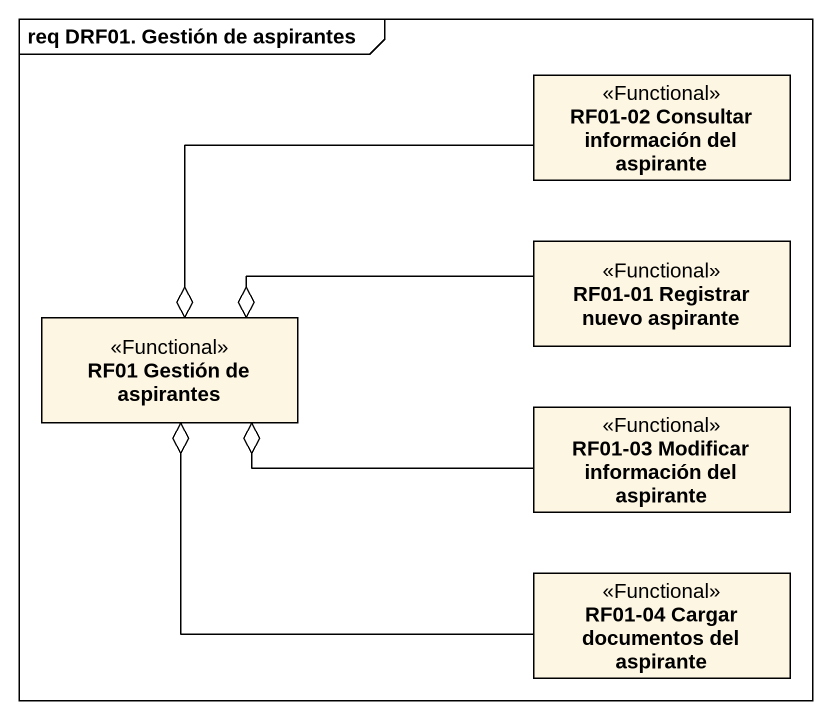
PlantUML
@startuml
mainframe req DRF01. Gestión de aspirantes
hide circle
hide empty members
class "RF01-02 Consultar información del aspirante" as RF01_02_Consultar <<Functional>>
class "RF01 Gestión de aspirantes" as RF01_Gestión_de_aspirantes <<Functional>>
class "RF01-01 Registrar nuevo aspirante" as RF01_01_Registrar_nuevo <<Functional>>
class "RF01-03 Modificar información del aspirante" as RF01_03_Modificar <<Functional>>
class "RF01-04 Cargar documentos del aspirante" as RF01_04_Cargar_documentos <<Functional>>
RF01_02_Consultar -left-o RF01_Gestión_de_aspirantes
RF01_01_Registrar_nuevo -left-o RF01_Gestión_de_aspirantes
RF01_03_Modificar -left-o RF01_Gestión_de_aspirantes
RF01_04_Cargar_documentos -left-o RF01_Gestión_de_aspirantes
@enduml
